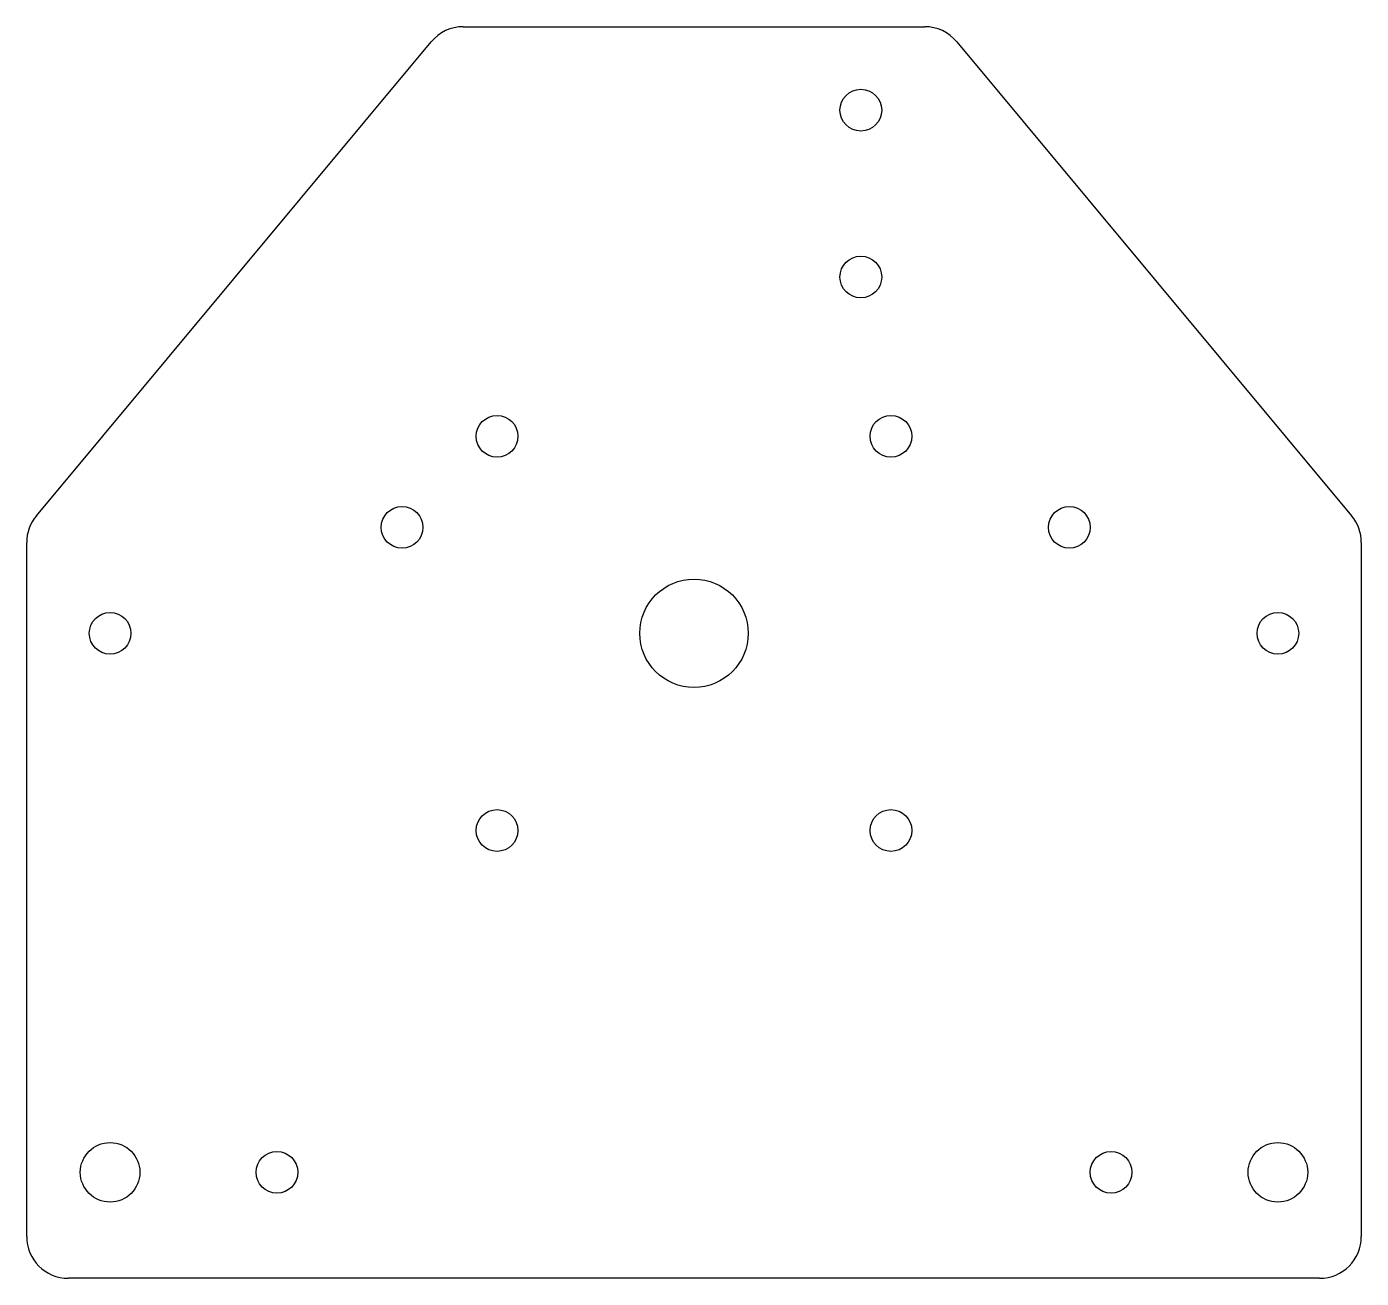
# Model space of a CAD drawing. Header units: millimetres. Extents: x 0 to 160, y 0 to 150.
import ezdxf

# ---------------------------------------------------------------- set-up
doc = ezdxf.new("R2010")
doc.units = ezdxf.units.MM

msp = doc.modelspace()

# ---------------------------------------------------------------- linework, layer by layer
for p, q in [((52.34, 150), (107.66, 150)), ((1.16, 91.39), (48.5, 148.2)), ((111.5, 148.2), (158.84, 91.39)), ((0, 5), (0, 88.19)), ((160, 88.19), (160, 5)), ((155, 0), (5, 0))]:
    msp.add_line(p, q)
for centre, radius in [((100, 140), 2.5), ((100, 120), 2.5), ((56.39, 100.91), 2.5), ((103.61, 100.91), 2.5), ((45, 90), 2.5), ((125, 90), 2.5), ((80, 77.3), 6.5), ((10, 77.3), 2.5), ((150, 77.3), 2.5), ((56.39, 53.67), 2.5), ((103.61, 53.67), 2.5), ((10, 12.7), 3.57), ((150, 12.7), 3.57), ((30, 12.7), 2.5), ((130, 12.7), 2.5)]:
    msp.add_circle(centre, radius)
for centre, start, end in [((52.34, 145), 90, 140.1944), ((107.66, 145), 39.8056, 90), ((5, 88.19), 140.1944, 180), ((155, 88.19), 0, 39.8056), ((5, 5), 180, 270), ((155, 5), 270, 360)]:
    msp.add_arc(centre, 5, start, end)

doc.saveas('drawing.dxf')
